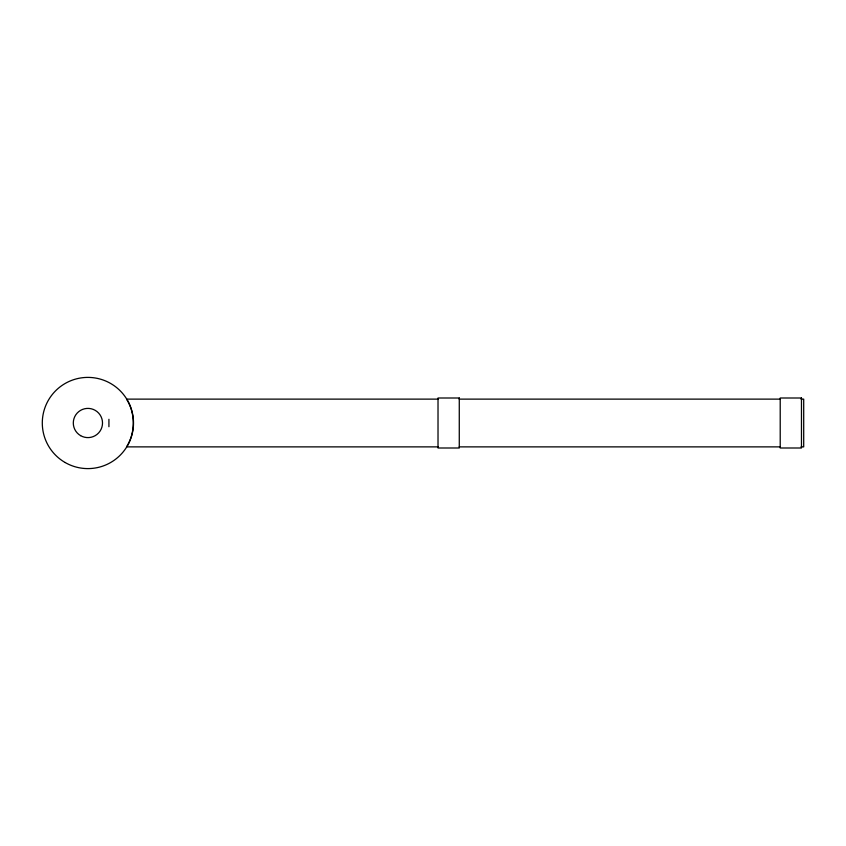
<?xml version="1.0" encoding="UTF-8"?>
<svg xmlns="http://www.w3.org/2000/svg" width="846" height="846" viewBox="0 0 846 846"><rect width="100%" height="100%" fill="white"/><g stroke="black" fill="none" stroke-linecap="round" stroke-linejoin="round"><path stroke-width="1.27" d="M438.08 399.122L126.583 399.122C135.519 413.398 135.519 432.602 126.583 446.878L438.08 446.878M459.198 399.122L779.938 399.122M801.056 399.122L803.7 399.122L803.7 446.878L801.056 446.878M459.198 446.878L779.938 446.878M108.923 419.288L108.923 426.712M459.272 398.001L438.017 398.001L438.017 447.999L459.272 447.999L459.272 398.001M801.469 398.001L780.213 398.001L780.213 447.999L801.469 447.999L801.469 398.001M65.1 462.498A45.61 45.61 0 0 0 133.509 423A45.61 45.61 0 0 0 65.1 383.502A45.61 45.61 0 0 0 65.1 462.498M80.603 435.648A14.604 14.604 0 0 0 102.514 423A14.604 14.604 0 0 0 80.603 410.352A14.604 14.604 0 0 0 80.603 435.648"/></g></svg>
